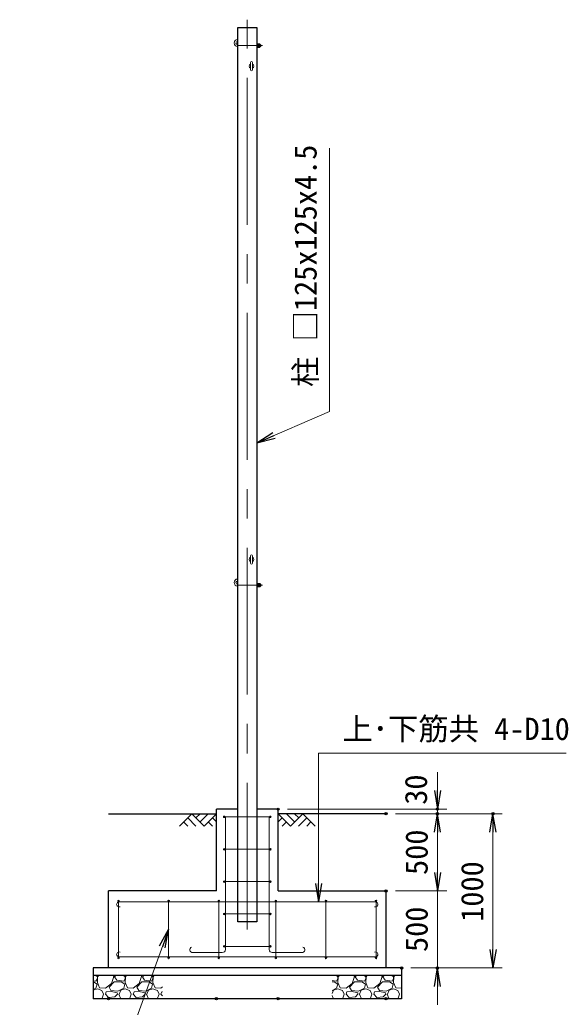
# Model space of a CAD drawing. Units: millimetres, scale not verified. Extents: x -12600 to 12600, y -8910 to 8910.
# Drawn here: x 4149 to 7705, y -2452 to 3954 of the extents above; entities that cross this region are included whole.
import ezdxf
from ezdxf.enums import TextEntityAlignment as Align

# ---------------------------------------------------------------- set-up
doc = ezdxf.new("R2010")
doc.units = ezdxf.units.MM
doc.header["$LTSCALE"] = 30
doc.header["$PDMODE"] = 32
doc.header["$PDSIZE"] = 15
doc.linetypes.add('USER1', pattern=[50.8, 31.75, -6.35, 6.35, -6.35])
for name, color, linetype, lineweight in [('0-0_D-STR1', 1, 'Continuous', 25), ('0-1_D-BMK', 2, 'USER1', 13), ('0-2_D-STR3', 3, 'Continuous', 13), ('0-3_D-BGD', 7, 'Continuous', 25), ('0-4_D-STR-DIM', 7, 'Continuous', 13), ('0-7_D-STR-TXT', 7, 'Continuous', 13), ('0-A_D-STR4', 7, 'Continuous', 25), ('0-B_D-DCR-HCH', 7, 'Continuous', 13)]:
    doc.layers.add(name, color=color, linetype=linetype, lineweight=lineweight)
doc.layers.add('0-5_0', color=7, linetype='Continuous')
doc.layers.add('0-6_Defpoints', color=8, linetype='Continuous')
doc.styles.add('ＭＳ ゴシック', font='')
doc.styles.get('ＭＳ ゴシック').set_extended_font_data('MS Gothic')

# ---------------------------------------------------------------- blocks, each defined once
blk = doc.blocks.new('_Open')
at = {"layer": '0-5_0'}
blk.add_line((-30, 5), (0, 0), dxfattribs=at)
blk.add_lwpolyline([(-30, -5), (0, 0), (-30, 0)], dxfattribs=at)

msp = doc.modelspace()

# ---------------------------------------------------------------- linework, layer by layer
at = {"layer": '0-0_D-STR1'}
msp.add_lwpolyline([(5561.69, 3903.39), (5686.69, 3903.39), (5686.69, -1896.61), (5561.69, -1896.61)], close=True, dxfattribs=at)
at = {"layer": '0-1_D-BMK'}
for p, q in [((5624.19, -1947.61), (5624.19, 3954.39)), ((5561.69, 3786.39), (5721.69, 3786.39)), ((5561.69, 286.39), (5721.69, 286.39))]:
    msp.add_line(p, q, dxfattribs=at)
at = {"layer": '0-2_D-STR3'}
for p, q in [((5686.69, 3797.34), (5686.69, 3775.44)), ((5686.69, 3797.34), (5695.89, 3797.34)), ((5686.69, 3791.86), (5695.89, 3791.86)), ((5686.69, 3780.91), (5695.89, 3780.91)), ((5696.69, 3797.34), (5696.69, 3775.44)), ((5696.69, 3797.34), (5705.89, 3797.34)), ((5696.69, 3795), (5696.69, 3777.77)), ((5696.69, 3791.86), (5705.89, 3791.86)), ((5696.69, 3780.91), (5705.89, 3780.91)), ((5706.69, 3795), (5706.69, 3777.77)), ((5706.69, 3792.39), (5710.74, 3792.39)), ((5706.69, 3791.44), (5711.69, 3791.44)), ((5706.69, 3780.39), (5710.74, 3780.39)), ((5711.69, 3791.44), (5710.74, 3792.39)), ((5710.74, 3792.39), (5710.74, 3780.39)), ((5711.69, 3791.44), (5711.69, 3781.33)), ((5686.69, 3775.44), (5695.89, 3775.44)), ((5696.69, 3775.44), (5705.89, 3775.44)), ((5645.44, 3629.64), (5645.44, 3677.14)), ((5657.94, 3629.64), (5657.94, 3677.14)), ((5645.44, 429.64), (5645.44, 477.14)), ((5657.94, 429.64), (5657.94, 477.14)), ((5686.69, 297.34), (5686.69, 275.44)), ((5686.69, 297.34), (5695.89, 297.34)), ((5686.69, 291.86), (5695.89, 291.86)), ((5686.69, 280.91), (5695.89, 280.91)), ((5686.69, 275.44), (5695.89, 275.44)), ((5696.69, 297.34), (5696.69, 275.44)), ((5696.69, 297.34), (5705.89, 297.34)), ((5696.69, 295), (5696.69, 277.77)), ((5696.69, 291.86), (5705.89, 291.86)), ((5696.69, 280.91), (5705.89, 280.91)), ((5696.69, 275.44), (5705.89, 275.44)), ((5706.69, 295), (5706.69, 277.77)), ((5706.69, 292.39), (5710.74, 292.39)), ((5706.69, 291.44), (5711.69, 291.44)), ((5706.69, 280.39), (5710.74, 280.39)), ((5711.69, 291.44), (5710.74, 292.39)), ((5710.74, 292.39), (5710.74, 280.39)), ((5711.69, 291.44), (5711.69, 281.33)), ((5774.19, -1216.61), (5474.19, -1216.61)), ((5482.19, -2076.95), (5482.19, -1216.61)), ((5766.19, -2076.95), (5766.19, -1216.61)), ((5774.19, -1426.61), (5474.19, -1426.61)), ((5774.19, -1636.61), (5474.19, -1636.61)), ((4789.19, -2131.61), (4789.19, -1761.61)), ((4789.19, -1768.11), (6459.19, -1768.11)), ((5114.19, -2131.61), (5114.19, -1761.61)), ((5439.19, -2131.61), (5439.19, -1761.61)), ((5809.19, -2131.61), (5809.19, -1761.61)), ((6134.19, -2131.61), (6134.19, -1761.61)), ((6459.19, -2131.61), (6459.19, -1761.61)), ((5774.19, -1846.61), (5474.19, -1846.61)), ((5462.19, -2096.95), (5269.26, -2096.95)), ((5774.19, -2056.61), (5474.19, -2056.61)), ((5786.19, -2096.95), (5979.12, -2096.95)), ((4789.19, -2125.11), (6459.19, -2125.11))]:
    msp.add_line(p, q, dxfattribs=at)
for points in [[(5706.69, 3781.33), (5711.69, 3781.33), (5710.74, 3780.39)], [(5706.69, 281.33), (5711.69, 281.33), (5710.74, 280.39)]]:
    msp.add_lwpolyline(points, dxfattribs=at)
for centre in [(5474.19, -1216.61), (5774.19, -1216.61), (5474.19, -1426.61), (5774.19, -1426.61), (5474.19, -1636.61), (5774.19, -1636.61), (4789.19, -1761.61), (5114.19, -1761.61), (5439.19, -1761.61), (5809.19, -1761.61), (6134.19, -1761.61), (6459.19, -1761.61), (5474.19, -1846.61), (5774.19, -1846.61), (5474.19, -2056.61), (5774.19, -2056.61), (4789.19, -2131.61), (5114.19, -2131.61), (5439.19, -2131.61), (5809.19, -2131.61), (6134.19, -2131.61), (6459.19, -2131.61)]:
    msp.add_circle(centre, 5, dxfattribs=at)
for centre, radius, start, end in [((5561.69, 3803.39), 23, 90, 270), ((5561.69, 3803.39), 11, 90, 270), ((5691.71, 3794.6), 5, 326.78843, 33.21157), ((5677.56, 3786.39), 19.14, 343.37369, 16.62631), ((5691.71, 3778.17), 5, 326.78843, 33.21157), ((5701.71, 3794.6), 5, 326.78843, 33.21157), ((5687.56, 3786.39), 19.14, 343.37369, 16.62631), ((5701.71, 3778.17), 5, 326.78843, 33.21157), ((5651.69, 3653.39), 15, 114.62432, 245.37568), ((5651.69, 3677.14), 6.25, 0, 180), ((5651.69, 3653.39), 15, 294.62432, 65.37568), ((5651.69, 3629.64), 6.25, 180, 0), ((5651.69, 453.39), 15, 114.62432, 245.37568), ((5651.69, 477.14), 6.25, 0, 180), ((5651.69, 453.39), 15, 294.62432, 65.37568), ((5651.69, 429.64), 6.25, 180, 0), ((5561.69, 303.39), 23, 90, 270), ((5561.69, 303.39), 11, 90, 270), ((5691.71, 294.6), 5, 326.78843, 33.21157), ((5677.56, 286.39), 19.14, 343.37369, 16.62631), ((5691.71, 278.17), 5, 326.78843, 33.21157), ((5701.71, 294.6), 5, 326.78843, 33.21157), ((5687.56, 286.39), 19.14, 343.37369, 16.62631), ((5701.71, 278.17), 5, 326.78843, 33.21157), ((4793.42, -1784.11), 16.55, 104.8143, 289.60849), ((6454.96, -1784.11), 16.55, 250.39151, 75.1857), ((4793.42, -2109.12), 16.55, 70.39151, 255.1857), ((5270.09, -2078.29), 18.68, 111.66589, 272.52545), ((5462.19, -2076.95), 20, 270, 0), ((5786.19, -2076.95), 20, 180, 270), ((5978.3, -2078.29), 18.68, 267.47455, 68.33411), ((6454.96, -2109.12), 16.55, 284.8143, 109.60849)]:
    msp.add_arc(centre, radius, start, end, dxfattribs=at)
at = {"layer": '0-3_D-BGD'}
for p, q in [((4724.19, -1196.61), (5424.19, -1196.61)), ((6524.19, -1196.61), (5824.19, -1196.61))]:
    msp.add_line(p, q, dxfattribs=at)
at = {"layer": '0-4_D-STR-DIM'}
for p, q in [((6857.18, -1046.61), (6857.18, -926.61)), ((5884.19, -1166.61), (6917.18, -1166.61)), ((6584.19, -1196.61), (6917.18, -1196.61)), ((6584.19, -1196.61), (6917.18, -1196.61)), ((6584.19, -1196.61), (7277.18, -1196.61)), ((6857.18, -1196.61), (6857.18, -1166.61)), ((6857.18, -1576.61), (6857.18, -1316.61)), ((6857.18, -1316.61), (6857.18, -1436.61)), ((7217.18, -2076.61), (7217.18, -1316.61)), ((6857.18, -1576.61), (6857.18, -1456.61)), ((6584.19, -1696.61), (6917.18, -1696.61)), ((6584.19, -1696.61), (6917.18, -1696.61)), ((6857.18, -1696.61), (6857.18, -2196.61)), ((6684.19, -2196.61), (6917.18, -2196.61)), ((6684.19, -2196.61), (7277.18, -2196.61)), ((6857.18, -2316.61), (6857.18, -2436.61))]:
    msp.add_line(p, q, dxfattribs=at)
at = {"layer": '0-6_Defpoints'}
for p in [(5824.19, -1166.61), (6524.19, -1196.61), (6857.18, -1166.61), (6857.18, -1196.61), (7217.18, -1196.61), (6524.19, -1696.61), (6624.19, -2196.61), (6857.18, -2196.61), (4724.19, -2396.61), (5424.19, -2396.61), (5824.19, -2396.61), (6524.19, -2396.61)]:
    msp.add_point(p, dxfattribs=at)
at = {"layer": '0-7_D-STR-TXT'}
for points in [[(6157.81, 3120.5), (6157.81, 1413.67), (5688.53, 1209.47)], [(7691.29, -803.16), (6085.73, -803.16), (6085.73, -1766.11)], [(3915.07, -2767.68), (4817.54, -2767.68), (5113.51, -1948.49)]]:
    msp.add_lwpolyline(points, dxfattribs=at)
at = {"layer": '0-A_D-STR4'}
for p, q in [((5561.69, -1166.61), (5424.19, -1166.61)), ((5424.19, -1696.61), (5424.19, -1166.61)), ((5824.19, -1166.61), (5686.69, -1166.61)), ((5824.19, -1696.61), (5824.19, -1166.61)), ((5424.19, -1696.61), (4724.19, -1696.61)), ((4724.19, -2196.61), (4724.19, -1696.61)), ((5824.19, -1696.61), (6524.19, -1696.61)), ((6524.19, -2196.61), (6524.19, -1696.61)), ((6624.19, -2196.61), (4624.19, -2196.61)), ((4624.19, -2196.61), (4624.19, -2396.61)), ((6624.19, -2196.61), (6624.19, -2396.61)), ((6624.19, -2246.61), (4624.19, -2246.61)), ((6624.19, -2396.61), (4624.19, -2396.61))]:
    msp.add_line(p, q, dxfattribs=at)
at = {"layer": '0-B_D-DCR-HCH'}
for p, q in [((5264.56, -1196.61), (5184.74, -1276.43)), ((5264.56, -1196.61), (5344.37, -1276.43)), ((5291.16, -1223.22), (5317.77, -1196.61)), ((5317.77, -1249.83), (5370.98, -1196.61)), ((5344.37, -1276.43), (5424.19, -1196.61)), ((5904.01, -1276.43), (5824.19, -1196.61)), ((5930.62, -1249.83), (5877.4, -1196.61)), ((5983.83, -1196.61), (5904.01, -1276.43)), ((5957.36, -1223.36), (5930.62, -1196.61)), ((5983.83, -1196.61), (6063.65, -1276.43)), ((5211.34, -1249.83), (5238.07, -1276.43)), ((5237.95, -1223.22), (5291.41, -1276.43)), ((5370.98, -1249.83), (5397.71, -1276.43)), ((5397.59, -1223.22), (5424.19, -1249.7)), ((5850.8, -1223.22), (5824.19, -1249.7)), ((5877.4, -1249.83), (5850.68, -1276.43)), ((6010.43, -1223.22), (5956.98, -1276.43)), ((6037.04, -1249.83), (6010.31, -1276.43)), ((4624.19, -2279.93), (4643.08, -2282.2)), ((4624.19, -2285.8), (4626.88, -2285.8)), ((4626.88, -2285.8), (4650.28, -2302)), ((4652.08, -2255.2), (4642.27, -2246.61)), ((4643.08, -2282.2), (4652.08, -2266)), ((4650.28, -2302), (4643.08, -2327.2)), ((4653.88, -2253.4), (4652.08, -2291.2)), ((4652.08, -2266), (4652.08, -2255.2)), ((4652.08, -2291.2), (4666.48, -2325.4)), ((4661.32, -2246.61), (4653.88, -2253.4)), ((4727.68, -2321.8), (4760.08, -2285.8)), ((4743.88, -2296.6), (4758.28, -2251.6)), ((4758.28, -2251.6), (4755.24, -2246.61)), ((4760.08, -2285.8), (4806.88, -2285.8)), ((4772.27, -2246.61), (4763.68, -2255.2)), ((4763.68, -2255.2), (4778.08, -2276.8)), ((4778.08, -2276.8), (4823.08, -2282.2)), ((4806.88, -2285.8), (4830.28, -2302)), ((4832.08, -2255.2), (4822.27, -2246.61)), ((4823.08, -2282.2), (4832.08, -2266)), ((4830.28, -2302), (4823.08, -2327.2)), ((4833.88, -2253.4), (4832.08, -2291.2)), ((4832.08, -2266), (4832.08, -2255.2)), ((4832.08, -2291.2), (4846.48, -2325.4)), ((4841.32, -2246.61), (4833.88, -2253.4)), ((4884.28, -2327.2), (4923.88, -2296.6)), ((4907.68, -2321.8), (4940.08, -2285.8)), ((4923.88, -2296.6), (4938.28, -2251.6)), ((4938.28, -2251.6), (4935.24, -2246.61)), ((4940.08, -2285.8), (4986.88, -2285.8)), ((4952.27, -2246.61), (4943.68, -2255.2)), ((4943.68, -2255.2), (4958.08, -2276.8)), ((4958.08, -2276.8), (5003.08, -2282.2)), ((4986.88, -2285.8), (5010.28, -2302)), ((5012.08, -2255.2), (5002.27, -2246.61)), ((5003.08, -2282.2), (5012.08, -2266)), ((5010.28, -2302), (5003.08, -2327.2)), ((5013.88, -2253.4), (5012.08, -2291.2)), ((5012.08, -2266), (5012.08, -2255.2)), ((5012.08, -2291.2), (5026.48, -2325.4)), ((5021.32, -2246.61), (5013.88, -2253.4)), ((6174.19, -2278.73), (6203.08, -2282.2)), ((6174.19, -2285.8), (6186.88, -2285.8)), ((6186.88, -2285.8), (6210.28, -2302)), ((6212.08, -2255.2), (6202.27, -2246.61)), ((6203.08, -2282.2), (6212.08, -2266)), ((6210.28, -2302), (6203.08, -2327.2)), ((6213.88, -2253.4), (6212.08, -2291.2)), ((6212.08, -2266), (6212.08, -2255.2)), ((6212.08, -2291.2), (6226.48, -2325.4)), ((6221.32, -2246.61), (6213.88, -2253.4)), ((6287.68, -2321.8), (6320.08, -2285.8)), ((6303.88, -2296.6), (6318.28, -2251.6)), ((6318.28, -2251.6), (6315.24, -2246.61)), ((6320.08, -2285.8), (6366.88, -2285.8)), ((6332.27, -2246.61), (6323.68, -2255.2)), ((6323.68, -2255.2), (6338.08, -2276.8)), ((6338.08, -2276.8), (6383.08, -2282.2)), ((6366.88, -2285.8), (6390.28, -2302)), ((6392.08, -2255.2), (6382.27, -2246.61)), ((6383.08, -2282.2), (6392.08, -2266)), ((6390.28, -2302), (6383.08, -2327.2)), ((6393.88, -2253.4), (6392.08, -2291.2)), ((6392.08, -2266), (6392.08, -2255.2)), ((6392.08, -2291.2), (6406.48, -2325.4)), ((6401.32, -2246.61), (6393.88, -2253.4)), ((6444.28, -2327.2), (6483.88, -2296.6)), ((6467.68, -2321.8), (6500.08, -2285.8)), ((6483.88, -2296.6), (6498.28, -2251.6)), ((6498.28, -2251.6), (6495.24, -2246.61)), ((6500.08, -2285.8), (6546.88, -2285.8)), ((6512.27, -2246.61), (6503.68, -2255.2)), ((6503.68, -2255.2), (6518.08, -2276.8)), ((6518.08, -2276.8), (6563.08, -2282.2)), ((6546.88, -2285.8), (6570.28, -2302)), ((6572.08, -2255.2), (6562.27, -2246.61)), ((6563.08, -2282.2), (6572.08, -2266)), ((6570.28, -2302), (6563.08, -2327.2)), ((6573.88, -2253.4), (6572.08, -2291.2)), ((6572.08, -2266), (6572.08, -2255.2)), ((6572.08, -2291.2), (6586.48, -2325.4)), ((6581.32, -2246.61), (6573.88, -2253.4)), ((4643.08, -2327.2), (4624.19, -2337.1)), ((4624.19, -2341.32), (4652.08, -2332.6)), ((4652.08, -2332.6), (4680.88, -2343.4)), ((4680.88, -2343.4), (4691.68, -2366.8)), ((4682.68, -2392), (4691.68, -2366.8)), ((4704.28, -2366.8), (4709.68, -2352.4)), ((4724.08, -2388.4), (4704.28, -2366.8)), ((4743.88, -2348.8), (4709.68, -2352.4)), ((4740.28, -2343.4), (4727.68, -2321.8)), ((4785.28, -2347), (4740.28, -2343.4)), ((4779.88, -2357.8), (4743.88, -2348.8)), ((4781.68, -2366.8), (4765.48, -2384.8)), ((4781.68, -2366.8), (4779.88, -2357.8)), ((4823.08, -2327.2), (4785.28, -2347)), ((4790.68, -2366.8), (4801.48, -2392)), ((4792.48, -2366.8), (4803.28, -2341.6)), ((4803.28, -2341.6), (4832.08, -2332.6)), ((4832.08, -2332.6), (4860.88, -2343.4)), ((4846.48, -2325.4), (4884.28, -2327.2)), ((4860.88, -2343.4), (4871.68, -2366.8)), ((4862.68, -2392), (4871.68, -2366.8)), ((4884.28, -2366.8), (4889.68, -2352.4)), ((4904.08, -2388.4), (4884.28, -2366.8)), ((4923.88, -2348.8), (4889.68, -2352.4)), ((4920.28, -2343.4), (4907.68, -2321.8)), ((4965.28, -2347), (4920.28, -2343.4)), ((4959.88, -2357.8), (4923.88, -2348.8)), ((4961.68, -2366.8), (4945.48, -2384.8)), ((4961.68, -2366.8), (4959.88, -2357.8)), ((5003.08, -2327.2), (4965.28, -2347)), ((4970.68, -2366.8), (4981.48, -2392)), ((4972.48, -2366.8), (4983.28, -2341.6)), ((4983.28, -2341.6), (5012.08, -2332.6)), ((5012.08, -2332.6), (5040.88, -2343.4)), ((5026.48, -2325.4), (5064.28, -2327.2)), ((5040.88, -2343.4), (5051.68, -2366.8)), ((5042.68, -2392), (5051.68, -2366.8)), ((5064.28, -2327.2), (5074.19, -2319.54)), ((5064.28, -2366.8), (5069.68, -2352.4)), ((5074.19, -2377.61), (5064.28, -2366.8)), ((5074.19, -2351.93), (5069.68, -2352.4)), ((6203.08, -2327.2), (6174.19, -2342.33)), ((6174.19, -2362.81), (6183.28, -2341.6)), ((6183.28, -2341.6), (6212.08, -2332.6)), ((6212.08, -2332.6), (6240.88, -2343.4)), ((6240.88, -2343.4), (6251.68, -2366.8)), ((6242.68, -2392), (6251.68, -2366.8)), ((6264.28, -2366.8), (6269.68, -2352.4)), ((6284.08, -2388.4), (6264.28, -2366.8)), ((6303.88, -2348.8), (6269.68, -2352.4)), ((6300.28, -2343.4), (6287.68, -2321.8)), ((6345.28, -2347), (6300.28, -2343.4)), ((6339.88, -2357.8), (6303.88, -2348.8)), ((6341.68, -2366.8), (6325.48, -2384.8)), ((6341.68, -2366.8), (6339.88, -2357.8)), ((6383.08, -2327.2), (6345.28, -2347)), ((6350.68, -2366.8), (6361.48, -2392)), ((6352.48, -2366.8), (6363.28, -2341.6)), ((6363.28, -2341.6), (6392.08, -2332.6)), ((6392.08, -2332.6), (6420.88, -2343.4)), ((6406.48, -2325.4), (6444.28, -2327.2)), ((6420.88, -2343.4), (6431.68, -2366.8)), ((6422.68, -2392), (6431.68, -2366.8)), ((6444.28, -2366.8), (6449.68, -2352.4)), ((6464.08, -2388.4), (6444.28, -2366.8)), ((6483.88, -2348.8), (6449.68, -2352.4)), ((6480.28, -2343.4), (6467.68, -2321.8)), ((6525.28, -2347), (6480.28, -2343.4)), ((6519.88, -2357.8), (6483.88, -2348.8)), ((6521.68, -2366.8), (6505.48, -2384.8)), ((6521.68, -2366.8), (6519.88, -2357.8)), ((6563.08, -2327.2), (6525.28, -2347)), ((6530.68, -2366.8), (6541.48, -2392)), ((6532.48, -2366.8), (6543.28, -2341.6)), ((6543.28, -2341.6), (6572.08, -2332.6)), ((6572.08, -2332.6), (6600.88, -2343.4)), ((6586.48, -2325.4), (6624.19, -2327.2)), ((6600.88, -2343.4), (6611.68, -2366.8)), ((6602.68, -2392), (6611.68, -2366.8)), ((4624.19, -2392.8), (4637.17, -2396.61)), ((4667, -2396.61), (4682.68, -2392)), ((4695.28, -2395.6), (4694.17, -2396.61)), ((4707.44, -2396.61), (4695.28, -2395.6)), ((4765.48, -2384.8), (4724.08, -2388.4)), ((4769.08, -2395.6), (4766.72, -2396.61)), ((4772.12, -2396.61), (4769.08, -2395.6)), ((4801.48, -2392), (4817.17, -2396.61)), ((4847, -2396.61), (4862.68, -2392)), ((4875.28, -2395.6), (4874.17, -2396.61)), ((4887.44, -2396.61), (4875.28, -2395.6)), ((4945.48, -2384.8), (4904.08, -2388.4)), ((4949.08, -2395.6), (4946.72, -2396.61)), ((4952.12, -2396.61), (4949.08, -2395.6)), ((4981.48, -2392), (4997.17, -2396.61)), ((5027, -2396.61), (5042.68, -2392)), ((5055.28, -2395.6), (5054.17, -2396.61)), ((5067.44, -2396.61), (5055.28, -2395.6)), ((6174.19, -2374.99), (6181.48, -2392)), ((6181.48, -2392), (6197.17, -2396.61)), ((6227, -2396.61), (6242.68, -2392)), ((6255.28, -2395.6), (6254.17, -2396.61)), ((6267.44, -2396.61), (6255.28, -2395.6)), ((6325.48, -2384.8), (6284.08, -2388.4)), ((6329.08, -2395.6), (6326.72, -2396.61)), ((6332.12, -2396.61), (6329.08, -2395.6)), ((6361.48, -2392), (6377.17, -2396.61)), ((6407, -2396.61), (6422.68, -2392)), ((6435.28, -2395.6), (6434.17, -2396.61)), ((6447.44, -2396.61), (6435.28, -2395.6)), ((6505.48, -2384.8), (6464.08, -2388.4)), ((6509.08, -2395.6), (6506.72, -2396.61)), ((6512.12, -2396.61), (6509.08, -2395.6)), ((6541.48, -2392), (6557.17, -2396.61)), ((6587, -2396.61), (6602.68, -2392)), ((6615.28, -2395.6), (6614.17, -2396.61)), ((6624.19, -2396.34), (6615.28, -2395.6))]:
    msp.add_line(p, q, dxfattribs=at)
for points in [[(4666.48, -2325.4), (4704.28, -2327.2), (4743.88, -2296.6)], [(6226.48, -2325.4), (6264.28, -2327.2), (6303.88, -2296.6)]]:
    msp.add_lwpolyline(points, dxfattribs=at)

# ---------------------------------------------------------------- block references
at = {"layer": '0-4_D-STR-DIM', "xscale": 4, "yscale": 4}
for p, rotation in [((6857.18, -1166.61), 270), ((6857.18, -1196.61), 90), ((6857.18, -1196.61), 90), ((7217.18, -1196.61), 90), ((6857.18, -1696.61), 270), ((6857.18, -1696.61), 270), ((7217.18, -2196.61), 270), ((6857.18, -2196.61), 90)]:
    msp.add_blockref('_Open', p, dxfattribs=dict(at, rotation=rotation))
at = {"layer": '0-7_D-STR-TXT', "xscale": 4, "yscale": 4}
for p, rotation in [((5686.69, 1208.67), 203.51515), ((6085.73, -1768.11), 270), ((5114.19, -1946.61), 70.13518)]:
    msp.add_blockref('_Open', p, dxfattribs=dict(at, rotation=rotation))

# ---------------------------------------------------------------- texts
at = {"layer": '0-4_D-STR-DIM', "style": 'ＭＳ ゴシック'}
for s, p in [('30', (6832.89, -1138)), ('500', (6836.94, -1593.24)), ('1000', (7196.94, -1897.31)), ('500', (6836.94, -2093.24))]:
    msp.add_text(s, height=144.3, rotation=90, dxfattribs=at).set_placement(p, align=Align.BOTTOM_LEFT)
at = {"layer": '0-7_D-STR-TXT', "style": 'ＭＳ ゴシック'}
msp.add_text('柱 □125x125x4.5', height=144.3, rotation=90, dxfattribs=at).set_placement((6117.01, 1572.53), align=Align.BOTTOM_LEFT)
msp.add_text('上･下筋共 4-D10', height=144.3, dxfattribs=at).set_placement((6240.78, -761.22), align=Align.BOTTOM_LEFT)

doc.saveas('drawing.dxf')
